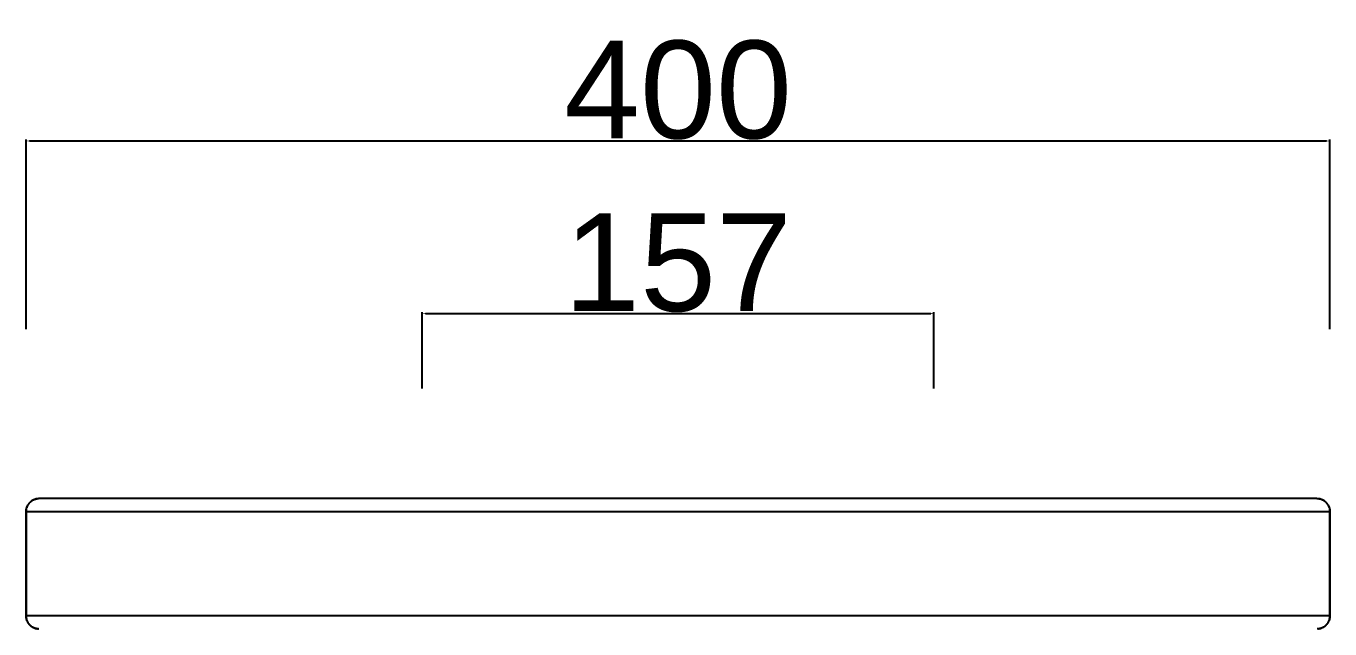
# Model space of a CAD drawing. Header units: millimetres. Extents: x 0 to 4030, y -54 to 2762.
# Drawn here: x 1583.2 to 1983.2, y 654.7 to 839.7 of the extents above; entities that cross this region are included whole.
import ezdxf

# ---------------------------------------------------------------- set-up
doc = ezdxf.new("R2010")
doc.units = ezdxf.units.MM
doc.header["$MEASUREMENT"] = 0
doc.layers.add('Domyślny', color=7, linetype='Continuous', true_color=0x000000)
doc.layers.add('Utwórz2D linie widoczne', color=7, linetype='Continuous', true_color=0x000000)
doc.styles.add('Arial', font='arial.ttf')
doc.dimstyles.new('Domyślny', dxfattribs={"dimtxt": 30, "dimasz": 1, "dimexe": 0.5, "dimexo": 0.5, "dimgap": 0.25, "dimtad": 1, "dimtoh": 1, "dimdec": 0, "dimzin": 1, "dimdsep": 46, "dimtxsty": 'Arial', "dimcen": 0.5, "dimazin": 0, "dimtfac": 1, "dimtdec": 4, "dimtix": 1, "dimtmove": 1, "dimatfit": 3, "dimfxl": 0, "dimtolj": 1, "dimtzin": 1, "dimarcsym": 0})

# ---------------------------------------------------------------- blocks, each defined once
blk = doc.blocks.new('*D2')
at = {"layer": 'Defpoints', "color": 0}
for p in [(1861.73, 751.45), (1704.71, 728), (1861.73, 728)]:
    blk.add_point(p, dxfattribs=at)
at = {"layer": 'Domyślny', "color": 0, "lineweight": -2}
for p, q in [((1704.71, 728.5), (1704.71, 751.95)), ((1705.71, 751.45), (1860.73, 751.45)), ((1861.73, 728.5), (1861.73, 751.95))]:
    blk.add_line(p, q, dxfattribs=at)
at = {"layer": 'Domyślny', "color": 0}
for points in [[(1705.71, 751.62), (1705.71, 751.28), (1704.71, 751.45)], [(1860.73, 751.28), (1860.73, 751.62), (1861.73, 751.45)]]:
    blk.add_solid(points, dxfattribs=at)
at = {"layer": 'Domyślny', "color": 0, "insert": (1783.22, 767.02), "char_height": 30, "attachment_point": 5, "style": 'Arial'}
blk.add_mtext('\\A1;157', dxfattribs=at)
blk = doc.blocks.new('*D3')
at = {"layer": 'Defpoints', "color": 0}
for p in [(1983.2, 804.42), (1583.21, 746.2), (1983.2, 746.2)]:
    blk.add_point(p, dxfattribs=at)
at = {"layer": 'Domyślny', "color": 0, "lineweight": -2}
for p, q in [((1583.21, 746.7), (1583.21, 804.92)), ((1584.21, 804.42), (1982.2, 804.42)), ((1983.2, 746.7), (1983.2, 804.92))]:
    blk.add_line(p, q, dxfattribs=at)
at = {"layer": 'Domyślny', "color": 0}
for points in [[(1584.21, 804.59), (1584.21, 804.26), (1583.21, 804.42)], [(1982.2, 804.26), (1982.2, 804.59), (1983.2, 804.42)]]:
    blk.add_solid(points, dxfattribs=at)
at = {"layer": 'Domyślny', "color": 0, "insert": (1783.21, 819.99), "char_height": 30, "attachment_point": 5, "style": 'Arial'}
blk.add_mtext('\\A1;400', dxfattribs=at)

msp = doc.modelspace()

# ---------------------------------------------------------------- linework, layer by layer
at = {"layer": 'Utwórz2D linie widoczne'}
for p, q in [((1583.4, 691.95), (1583.44, 692.07)), ((1583.42, 691.98), (1583.43, 692.01)), ((1583.46, 692.1), (1583.43, 692.01)), ((1583.44, 692.07), (1583.49, 692.19)), ((1583.5, 692.19), (1583.46, 692.1)), ((1583.51, 692.25), (1583.49, 692.19)), ((1583.5, 692.19), (1583.51, 692.22)), ((1583.51, 692.25), (1583.53, 692.28)), ((1583.53, 692.27), (1583.51, 692.22)), ((1583.53, 692.27), (1583.55, 692.32)), ((1583.54, 692.32), (1583.53, 692.28)), ((1583.54, 692.32), (1583.57, 692.39)), ((1583.58, 692.39), (1583.55, 692.32)), ((1583.57, 692.39), (1583.61, 692.47)), ((1583.61, 692.46), (1583.58, 692.39)), ((1583.63, 692.51), (1583.61, 692.47)), ((1583.61, 692.46), (1583.62, 692.48)), ((1583.66, 692.56), (1583.62, 692.48)), ((1583.63, 692.51), (1583.67, 692.58)), ((1583.71, 692.64), (1583.66, 692.56)), ((1583.67, 692.58), (1583.7, 692.65)), ((1583.72, 692.68), (1583.7, 692.65)), ((1583.71, 692.64), (1583.72, 692.66)), ((1583.76, 692.73), (1583.72, 692.66)), ((1583.72, 692.68), (1583.75, 692.73)), ((1583.78, 692.79), (1583.75, 692.73)), ((1583.76, 692.73), (1583.77, 692.76)), ((1583.8, 692.81), (1583.77, 692.76)), ((1583.78, 692.79), (1583.8, 692.82)), ((1583.81, 692.84), (1583.8, 692.82)), ((1583.8, 692.81), (1583.81, 692.83)), ((1583.81, 692.84), (1583.86, 692.91)), ((1583.86, 692.9), (1583.81, 692.83)), ((1583.91, 692.98), (1583.86, 692.91)), ((1583.86, 692.9), (1583.89, 692.94)), ((1583.92, 692.99), (1583.89, 692.94)), ((1583.91, 692.98), (1583.92, 692.99)), ((1583.97, 693.07), (1583.92, 692.99)), ((1583.92, 692.99), (1583.95, 693.03)), ((1583.98, 693.07), (1583.95, 693.03)), ((1583.97, 693.07), (1583.98, 693.08)), ((1584.03, 693.16), (1583.98, 693.08)), ((1583.98, 693.07), (1584.01, 693.12)), ((1584.04, 693.16), (1584.01, 693.12)), ((1584.03, 693.16), (1584.04, 693.16)), ((1584.1, 693.24), (1584.04, 693.16)), ((1584.04, 693.16), (1584.07, 693.2)), ((1584.11, 693.24), (1584.07, 693.2)), ((1584.16, 693.31), (1584.1, 693.24)), ((1584.1, 693.24), (1584.1, 693.24)), ((1584.11, 693.24), (1584.14, 693.28)), ((1584.18, 693.32), (1584.14, 693.28)), ((1584.16, 693.31), (1584.17, 693.32)), ((1584.23, 693.39), (1584.17, 693.32)), ((1584.18, 693.32), (1584.2, 693.35)), ((1584.24, 693.39), (1584.2, 693.35)), ((1584.23, 693.39), (1584.24, 693.4)), ((1584.29, 693.46), (1584.24, 693.4)), ((1584.24, 693.39), (1584.27, 693.42)), ((1584.31, 693.47), (1584.27, 693.42)), ((1584.29, 693.46), (1584.31, 693.47)), ((1584.36, 693.52), (1584.31, 693.47)), ((1584.31, 693.47), (1584.33, 693.5)), ((1584.38, 693.54), (1584.33, 693.5)), ((1584.36, 693.52), (1584.38, 693.55)), ((1584.38, 693.54), (1584.43, 693.59)), ((1584.42, 693.59), (1584.38, 693.55)), ((1584.42, 693.59), (1584.45, 693.62)), ((1584.45, 693.61), (1584.43, 693.59)), ((1584.45, 693.61), (1584.49, 693.65)), ((1584.49, 693.65), (1584.45, 693.62)), ((1584.54, 693.69), (1584.49, 693.65)), ((1584.49, 693.65), (1584.53, 693.69)), ((1584.55, 693.71), (1584.53, 693.69)), ((1584.54, 693.69), (1584.56, 693.71)), ((1584.55, 693.71), (1584.61, 693.76)), ((1584.61, 693.76), (1584.56, 693.71)), ((1584.62, 693.77), (1584.61, 693.76)), ((1584.61, 693.76), (1584.62, 693.76)), ((1584.69, 693.83), (1584.62, 693.76)), ((1584.62, 693.77), (1584.69, 693.83)), ((1584.75, 693.87), (1584.69, 693.83)), ((1584.69, 693.83), (1584.72, 693.85)), ((1584.77, 693.88), (1584.72, 693.85)), ((1584.75, 693.87), (1584.77, 693.89)), ((1584.81, 693.92), (1584.77, 693.89)), ((1584.77, 693.88), (1584.79, 693.9)), ((1584.84, 693.94), (1584.79, 693.9)), ((1584.81, 693.92), (1584.85, 693.95)), ((1584.84, 693.94), (1584.89, 693.97)), ((1584.88, 693.97), (1584.85, 693.95)), ((1584.88, 693.97), (1584.93, 694.01)), ((1584.94, 694.01), (1584.89, 693.97)), ((1584.95, 694.02), (1584.93, 694.01)), ((1585.03, 694.07), (1584.94, 694.01)), ((1584.94, 694.01), (1584.94, 694.01)), ((1584.95, 694.02), (1585.02, 694.07)), ((1585.08, 694.11), (1585.02, 694.07)), ((1585.03, 694.07), (1585.05, 694.08)), ((1585.1, 694.12), (1585.05, 694.08)), ((1585.08, 694.11), (1585.11, 694.12)), ((1585.1, 694.12), (1585.15, 694.15)), ((1585.14, 694.15), (1585.11, 694.12)), ((1585.14, 694.15), (1585.19, 694.18)), ((1585.2, 694.18), (1585.15, 694.15)), ((1585.21, 694.18), (1585.19, 694.18)), ((1585.2, 694.18), (1585.22, 694.18)), ((1585.21, 694.18), (1585.28, 694.23)), ((1585.29, 694.23), (1585.22, 694.18)), ((1585.34, 694.26), (1585.28, 694.23)), ((1585.29, 694.23), (1585.31, 694.24)), ((1585.37, 694.27), (1585.31, 694.24)), ((1585.34, 694.26), (1585.37, 694.27)), ((1585.37, 694.27), (1585.42, 694.29)), ((1585.41, 694.29), (1585.37, 694.27)), ((1585.41, 694.29), (1585.46, 694.32)), ((1585.47, 694.32), (1585.42, 694.29)), ((1585.47, 694.32), (1585.46, 694.32)), ((1585.47, 694.32), (1585.55, 694.36)), ((1585.47, 694.32), (1585.48, 694.32)), ((1585.56, 694.36), (1585.48, 694.32)), ((1585.61, 694.39), (1585.55, 694.36)), ((1585.56, 694.36), (1585.58, 694.37)), ((1585.64, 694.4), (1585.58, 694.37)), ((1585.61, 694.39), (1585.64, 694.4)), ((1585.64, 694.4), (1585.68, 694.41)), ((1585.67, 694.41), (1585.64, 694.4)), ((1585.67, 694.41), (1585.75, 694.44)), ((1585.75, 694.44), (1585.68, 694.41)), ((1585.83, 694.47), (1585.75, 694.44)), ((1585.75, 694.44), (1585.83, 694.47)), ((1585.87, 694.49), (1585.83, 694.47)), ((1585.83, 694.47), (1585.85, 694.48)), ((1585.93, 694.51), (1585.85, 694.48)), ((1585.87, 694.49), (1585.92, 694.51)), ((1585.94, 694.51), (1585.92, 694.51)), ((1585.93, 694.51), (1585.95, 694.51)), ((1585.94, 694.51), (1586.01, 694.54)), ((1586.02, 694.54), (1585.95, 694.51)), ((1586.07, 694.56), (1586.01, 694.54)), ((1586.02, 694.54), (1586.05, 694.55)), ((1586.1, 694.56), (1586.05, 694.55)), ((1586.07, 694.56), (1586.11, 694.57)), ((1586.1, 694.56), (1586.15, 694.57)), ((1586.14, 694.57), (1586.11, 694.57)), ((1586.14, 694.57), (1586.22, 694.6)), ((1586.22, 694.59), (1586.15, 694.57)), ((1586.29, 694.61), (1586.22, 694.59)), ((1586.22, 694.6), (1586.29, 694.61)), ((1586.29, 694.61), (1586.32, 694.62)), ((1586.34, 694.62), (1586.29, 694.61)), ((1586.39, 694.63), (1586.32, 694.62)), ((1586.34, 694.62), (1586.39, 694.63)), ((1586.39, 694.63), (1586.41, 694.64)), ((1586.41, 694.64), (1586.39, 694.63)), ((1586.49, 694.65), (1586.41, 694.64)), ((1586.41, 694.64), (1586.48, 694.65)), ((1586.61, 694.67), (1586.48, 694.65)), ((1586.49, 694.65), (1586.51, 694.66)), ((1586.57, 694.67), (1586.51, 694.66)), ((1586.54, 694.66), (1586.61, 694.68)), ((1586.57, 694.67), (1586.61, 694.67)), ((1586.67, 694.68), (1586.61, 694.67)), ((1586.67, 694.68), (1586.65, 694.68)), ((1586.67, 694.68), (1586.68, 694.68)), ((1586.71, 694.69), (1586.68, 694.68)), ((1586.71, 694.69), (1586.74, 694.69)), ((1586.76, 694.69), (1586.74, 694.69)), ((1586.76, 694.69), (1586.77, 694.7)), ((1586.77, 694.7), (1586.78, 694.7)), ((1586.78, 694.7), (1586.8, 694.7)), ((1586.82, 694.7), (1586.8, 694.7)), ((1586.82, 694.7), (1586.84, 694.7)), ((1586.84, 694.7), (1586.87, 694.71)), ((1586.9, 694.71), (1586.87, 694.71)), ((1586.9, 694.71), (1586.92, 694.71)), ((1586.93, 694.71), (1586.92, 694.71)), ((1586.93, 694.71), (1586.94, 694.71)), ((1586.94, 694.71), (1586.98, 694.71)), ((1587.03, 694.72), (1586.98, 694.71)), ((1587.03, 694.72), (1587.07, 694.72)), ((1587.11, 694.72), (1587.07, 694.72)), ((1587.11, 694.72), (1587.15, 694.72)), ((1587.18, 694.72), (1587.15, 694.72)), ((1587.18, 694.72), (1587.21, 694.72)), ((1587.21, 694.72), (1587.21, 694.72)), ((1979.2, 694.72), (1587.21, 694.72)), ((1979.23, 694.72), (1979.2, 694.72)), ((1979.23, 694.72), (1979.25, 694.72)), ((1979.27, 694.72), (1979.25, 694.72)), ((1979.27, 694.72), (1979.31, 694.72)), ((1979.34, 694.72), (1979.31, 694.72)), ((1979.34, 694.72), (1979.39, 694.72)), ((1979.44, 694.71), (1979.39, 694.72)), ((1979.44, 694.71), (1979.48, 694.71)), ((1979.48, 694.71), (1979.49, 694.71)), ((1979.5, 694.71), (1979.49, 694.71)), ((1979.5, 694.71), (1979.52, 694.71)), ((1979.54, 694.71), (1979.52, 694.71)), ((1979.54, 694.71), (1979.58, 694.7)), ((1979.58, 694.7), (1979.59, 694.7)), ((1979.61, 694.7), (1979.59, 694.7)), ((1979.61, 694.7), (1979.62, 694.7)), ((1979.62, 694.7), (1979.63, 694.7)), ((1979.63, 694.7), (1979.64, 694.7)), ((1979.64, 694.7), (1979.66, 694.69)), ((1979.68, 694.69), (1979.66, 694.69)), ((1979.68, 694.69), (1979.71, 694.69)), ((1979.74, 694.68), (1979.71, 694.69)), ((1979.74, 694.68), (1979.74, 694.68)), ((1979.8, 694.67), (1979.74, 694.68)), ((1979.77, 694.68), (1979.74, 694.68)), ((1979.8, 694.68), (1979.88, 694.66)), ((1979.8, 694.67), (1979.85, 694.67)), ((1979.94, 694.65), (1979.81, 694.67)), ((1979.9, 694.66), (1979.85, 694.67)), ((1979.9, 694.66), (1979.93, 694.65)), ((1980, 694.64), (1979.93, 694.65)), ((1979.94, 694.65), (1980.01, 694.64)), ((1980, 694.64), (1980.02, 694.63)), ((1980.03, 694.63), (1980.01, 694.64)), ((1980.1, 694.62), (1980.02, 694.63)), ((1980.03, 694.63), (1980.08, 694.62)), ((1980.12, 694.61), (1980.08, 694.62)), ((1980.1, 694.62), (1980.12, 694.61)), ((1980.2, 694.59), (1980.12, 694.61)), ((1980.12, 694.61), (1980.2, 694.6)), ((1980.2, 694.6), (1980.28, 694.57)), ((1980.27, 694.57), (1980.2, 694.59)), ((1980.27, 694.57), (1980.31, 694.56)), ((1980.31, 694.57), (1980.28, 694.57)), ((1980.31, 694.57), (1980.34, 694.56)), ((1980.37, 694.55), (1980.31, 694.56)), ((1980.4, 694.54), (1980.34, 694.56)), ((1980.37, 694.55), (1980.39, 694.54)), ((1980.47, 694.51), (1980.39, 694.54)), ((1980.4, 694.54), (1980.48, 694.51)), ((1980.47, 694.51), (1980.49, 694.51)), ((1980.49, 694.51), (1980.48, 694.51)), ((1980.56, 694.48), (1980.49, 694.51)), ((1980.49, 694.51), (1980.54, 694.49)), ((1980.59, 694.47), (1980.54, 694.49)), ((1980.56, 694.48), (1980.59, 694.47)), ((1980.66, 694.44), (1980.59, 694.47)), ((1980.59, 694.47), (1980.67, 694.44)), ((1980.73, 694.41), (1980.66, 694.44)), ((1980.67, 694.44), (1980.74, 694.41)), ((1980.73, 694.41), (1980.78, 694.4)), ((1980.77, 694.4), (1980.74, 694.41)), ((1980.77, 694.4), (1980.81, 694.39)), ((1980.83, 694.37), (1980.78, 694.4)), ((1980.86, 694.36), (1980.81, 694.39)), ((1980.83, 694.37), (1980.86, 694.36)), ((1980.93, 694.32), (1980.86, 694.36)), ((1980.86, 694.36), (1980.94, 694.32)), ((1980.93, 694.32), (1980.95, 694.32)), ((1980.95, 694.32), (1980.94, 694.32)), ((1981.02, 694.28), (1980.95, 694.32)), ((1980.95, 694.32), (1981.01, 694.29)), ((1981.04, 694.27), (1981.01, 694.29)), ((1981.02, 694.28), (1981.05, 694.27)), ((1981.04, 694.27), (1981.07, 694.26)), ((1981.1, 694.24), (1981.05, 694.27)), ((1981.13, 694.23), (1981.07, 694.26)), ((1981.1, 694.24), (1981.13, 694.23)), ((1981.2, 694.18), (1981.13, 694.23)), ((1981.13, 694.23), (1981.21, 694.18)), ((1981.2, 694.18), (1981.22, 694.18)), ((1981.22, 694.18), (1981.21, 694.18)), ((1981.27, 694.15), (1981.22, 694.18)), ((1981.22, 694.18), (1981.27, 694.15)), ((1981.27, 694.15), (1981.31, 694.12)), ((1981.31, 694.12), (1981.27, 694.15)), ((1981.37, 694.08), (1981.31, 694.12)), ((1981.31, 694.12), (1981.34, 694.11)), ((1981.4, 694.07), (1981.34, 694.11)), ((1981.37, 694.08), (1981.39, 694.07)), ((1981.47, 694.01), (1981.39, 694.07)), ((1981.4, 694.07), (1981.47, 694.02)), ((1981.48, 694.01), (1981.47, 694.02)), ((1981.47, 694.01), (1981.47, 694.01)), ((1981.53, 693.97), (1981.47, 694.01)), ((1981.48, 694.01), (1981.54, 693.97)), ((1981.53, 693.97), (1981.57, 693.94)), ((1981.57, 693.95), (1981.54, 693.97)), ((1981.57, 693.95), (1981.6, 693.92)), ((1981.62, 693.9), (1981.57, 693.94)), ((1981.65, 693.89), (1981.6, 693.92)), ((1981.62, 693.9), (1981.65, 693.88)), ((1981.65, 693.89), (1981.67, 693.87)), ((1981.7, 693.85), (1981.65, 693.88)), ((1981.73, 693.83), (1981.67, 693.87)), ((1981.7, 693.85), (1981.72, 693.83)), ((1981.8, 693.76), (1981.72, 693.83)), ((1981.73, 693.83), (1981.8, 693.77)), ((1981.81, 693.76), (1981.8, 693.77)), ((1981.8, 693.76), (1981.8, 693.76)), ((1981.86, 693.71), (1981.8, 693.76)), ((1981.81, 693.76), (1981.86, 693.71)), ((1981.86, 693.71), (1981.88, 693.69)), ((1981.89, 693.69), (1981.86, 693.71)), ((1981.92, 693.65), (1981.88, 693.69)), ((1981.89, 693.69), (1981.93, 693.65)), ((1981.92, 693.65), (1981.97, 693.61)), ((1981.96, 693.62), (1981.93, 693.65)), ((1981.96, 693.62), (1981.99, 693.59)), ((1981.99, 693.59), (1981.97, 693.61)), ((1981.99, 693.59), (1982.04, 693.54)), ((1982.04, 693.55), (1981.99, 693.59)), ((1982.04, 693.55), (1982.06, 693.52)), ((1982.08, 693.5), (1982.04, 693.54)), ((1982.11, 693.47), (1982.06, 693.52)), ((1982.08, 693.5), (1982.11, 693.47)), ((1982.15, 693.42), (1982.11, 693.47)), ((1982.11, 693.47), (1982.12, 693.46)), ((1982.18, 693.4), (1982.12, 693.46)), ((1982.15, 693.42), (1982.17, 693.39)), ((1982.21, 693.35), (1982.17, 693.39)), ((1982.18, 693.4), (1982.19, 693.39)), ((1982.25, 693.32), (1982.19, 693.39)), ((1982.21, 693.35), (1982.24, 693.32)), ((1982.28, 693.28), (1982.24, 693.32)), ((1982.25, 693.32), (1982.25, 693.31)), ((1982.31, 693.24), (1982.25, 693.31)), ((1982.28, 693.28), (1982.31, 693.24)), ((1982.34, 693.2), (1982.31, 693.24)), ((1982.31, 693.24), (1982.32, 693.24)), ((1982.38, 693.16), (1982.32, 693.24)), ((1982.34, 693.2), (1982.37, 693.16)), ((1982.4, 693.12), (1982.37, 693.16)), ((1982.44, 693.08), (1982.38, 693.16)), ((1982.38, 693.16), (1982.38, 693.16)), ((1982.4, 693.12), (1982.43, 693.08)), ((1982.47, 693.03), (1982.43, 693.08)), ((1982.44, 693.08), (1982.44, 693.07)), ((1982.5, 692.99), (1982.44, 693.07)), ((1982.47, 693.03), (1982.49, 692.99)), ((1982.53, 692.94), (1982.49, 692.99)), ((1982.5, 692.99), (1982.51, 692.98)), ((1982.56, 692.91), (1982.51, 692.98)), ((1982.53, 692.94), (1982.55, 692.9)), ((1982.6, 692.83), (1982.55, 692.9)), ((1982.56, 692.91), (1982.6, 692.84)), ((1982.61, 692.82), (1982.6, 692.84)), ((1982.6, 692.83), (1982.61, 692.81)), ((1982.61, 692.82), (1982.63, 692.79)), ((1982.64, 692.76), (1982.61, 692.81)), ((1982.66, 692.73), (1982.63, 692.79)), ((1982.64, 692.76), (1982.66, 692.73)), ((1982.7, 692.66), (1982.66, 692.73)), ((1982.66, 692.73), (1982.69, 692.68)), ((1982.71, 692.65), (1982.69, 692.68)), ((1982.7, 692.66), (1982.71, 692.64)), ((1982.71, 692.65), (1982.75, 692.58)), ((1982.75, 692.56), (1982.71, 692.64)), ((1982.75, 692.58), (1982.79, 692.51)), ((1982.79, 692.48), (1982.75, 692.56)), ((1982.81, 692.47), (1982.79, 692.51)), ((1982.79, 692.48), (1982.8, 692.46)), ((1982.84, 692.39), (1982.8, 692.46)), ((1982.81, 692.47), (1982.84, 692.39)), ((1982.87, 692.32), (1982.84, 692.39)), ((1982.84, 692.39), (1982.87, 692.32)), ((1982.87, 692.32), (1982.89, 692.27)), ((1982.89, 692.28), (1982.87, 692.32)), ((1982.89, 692.28), (1982.9, 692.25)), ((1982.91, 692.22), (1982.89, 692.27)), ((1982.93, 692.19), (1982.9, 692.25)), ((1982.91, 692.22), (1982.92, 692.19)), ((1982.96, 692.1), (1982.92, 692.19)), ((1982.93, 692.19), (1982.97, 692.07)), ((1982.99, 692.01), (1982.96, 692.1)), ((1982.97, 692.07), (1983.01, 691.95)), ((1982.99, 692.01), (1983, 691.98)), ((1583.21, 690.86), (1583.22, 691)), ((1583.21, 690.72), (1583.21, 690.86)), ((1583.22, 690.85), (1583.21, 690.72)), ((1583.21, 658.72), (1583.21, 690.72)), ((1583.21, 690.72), (1983.2, 690.72)), ((1583.21, 690.72), (1583.21, 658.72)), ((1583.22, 691), (1583.23, 691.13)), ((1583.23, 691.12), (1583.22, 690.99)), ((1583.22, 690.99), (1583.22, 690.85)), ((1583.23, 691.13), (1583.25, 691.27)), ((1583.25, 691.25), (1583.23, 691.12)), ((1583.25, 691.27), (1583.27, 691.41)), ((1583.27, 691.38), (1583.25, 691.25)), ((1583.27, 691.41), (1583.29, 691.54)), ((1583.29, 691.51), (1583.27, 691.38)), ((1583.29, 691.51), (1583.31, 691.58)), ((1583.3, 691.58), (1583.29, 691.54)), ((1583.3, 691.58), (1583.31, 691.63)), ((1583.32, 691.68), (1583.31, 691.63)), ((1583.32, 691.61), (1583.31, 691.58)), ((1583.32, 691.68), (1583.34, 691.73)), ((1583.34, 691.71), (1583.32, 691.65)), ((1583.32, 691.61), (1583.32, 691.65)), ((1583.35, 691.77), (1583.34, 691.73)), ((1583.34, 691.71), (1583.35, 691.74)), ((1583.35, 691.77), (1583.36, 691.82)), ((1583.36, 691.8), (1583.35, 691.74)), ((1583.37, 691.86), (1583.36, 691.82)), ((1583.36, 691.8), (1583.37, 691.84)), ((1583.37, 691.86), (1583.39, 691.91)), ((1583.39, 691.89), (1583.37, 691.84)), ((1583.4, 691.95), (1583.39, 691.91)), ((1583.39, 691.89), (1583.4, 691.93)), ((1583.42, 691.98), (1583.4, 691.93)), ((1983.01, 691.93), (1983, 691.98)), ((1983.03, 691.91), (1983.01, 691.95)), ((1983.01, 691.93), (1983.02, 691.89)), ((1983.04, 691.84), (1983.02, 691.89)), ((1983.03, 691.91), (1983.04, 691.86)), ((1983.05, 691.82), (1983.04, 691.86)), ((1983.04, 691.84), (1983.05, 691.8)), ((1983.05, 691.82), (1983.07, 691.77)), ((1983.07, 691.74), (1983.05, 691.8)), ((1983.08, 691.73), (1983.07, 691.77)), ((1983.07, 691.74), (1983.08, 691.71)), ((1983.08, 691.73), (1983.09, 691.68)), ((1983.09, 691.65), (1983.08, 691.71)), ((1983.1, 691.63), (1983.09, 691.68)), ((1983.09, 691.65), (1983.1, 691.61)), ((1983.1, 691.63), (1983.11, 691.58)), ((1983.11, 691.58), (1983.1, 691.61)), ((1983.11, 691.58), (1983.12, 691.51)), ((1983.12, 691.54), (1983.11, 691.58)), ((1983.12, 691.54), (1983.15, 691.41)), ((1983.15, 691.38), (1983.12, 691.51)), ((1983.15, 691.41), (1983.17, 691.27)), ((1983.17, 691.25), (1983.15, 691.38)), ((1983.17, 691.27), (1983.19, 691.13)), ((1983.18, 691.12), (1983.17, 691.25)), ((1983.19, 690.99), (1983.18, 691.12)), ((1983.19, 691.13), (1983.2, 691)), ((1983.2, 690.85), (1983.19, 690.99)), ((1983.2, 691), (1983.21, 690.86)), ((1983.2, 690.72), (1983.2, 690.85)), ((1983.2, 690.72), (1983.2, 658.72)), ((1983.21, 690.86), (1983.21, 690.72)), ((1983.21, 658.72), (1983.21, 690.72)), ((1983.2, 658.72), (1583.21, 658.72)), ((1583.21, 658.72), (1583.22, 658.59)), ((1583.21, 658.58), (1583.21, 658.72)), ((1583.22, 658.44), (1583.21, 658.58)), ((1583.22, 658.59), (1583.22, 658.45)), ((1583.22, 658.45), (1583.23, 658.32)), ((1583.23, 658.31), (1583.22, 658.44)), ((1583.23, 658.32), (1583.25, 658.19)), ((1583.25, 658.17), (1583.23, 658.31)), ((1583.25, 658.19), (1583.27, 658.06)), ((1583.27, 658.03), (1583.25, 658.17)), ((1583.27, 658.06), (1583.29, 657.93)), ((1583.29, 657.9), (1583.27, 658.03)), ((1583.31, 657.86), (1583.29, 657.93)), ((1583.29, 657.9), (1583.3, 657.86)), ((1583.31, 657.81), (1583.3, 657.86)), ((1583.31, 657.86), (1583.32, 657.83)), ((1583.31, 657.81), (1583.32, 657.76)), ((1583.32, 657.79), (1583.32, 657.83)), ((1583.32, 657.79), (1583.34, 657.73)), ((1583.34, 657.71), (1583.32, 657.76)), ((1583.35, 657.7), (1583.34, 657.73)), ((1583.34, 657.71), (1583.35, 657.67)), ((1583.35, 657.7), (1583.36, 657.64)), ((1583.36, 657.62), (1583.35, 657.67)), ((1583.37, 657.6), (1583.36, 657.64)), ((1583.36, 657.62), (1583.37, 657.58)), ((1583.37, 657.6), (1583.39, 657.55)), ((1583.39, 657.53), (1583.37, 657.58)), ((1583.4, 657.51), (1583.39, 657.55)), ((1583.39, 657.53), (1583.4, 657.49)), ((1583.4, 657.51), (1583.42, 657.46)), ((1583.44, 657.37), (1583.4, 657.49)), ((1583.43, 657.43), (1583.42, 657.46)), ((1583.43, 657.43), (1583.46, 657.34)), ((1583.49, 657.25), (1583.44, 657.37)), ((1583.46, 657.34), (1583.5, 657.25)), ((1583.49, 657.25), (1583.51, 657.19)), ((1583.51, 657.22), (1583.5, 657.25)), ((1583.51, 657.22), (1583.53, 657.17)), ((1583.53, 657.16), (1583.51, 657.19)), ((1583.55, 657.12), (1583.53, 657.17)), ((1583.53, 657.16), (1583.54, 657.12)), ((1583.57, 657.05), (1583.54, 657.12)), ((1583.55, 657.12), (1583.58, 657.05)), ((1583.61, 656.97), (1583.57, 657.05)), ((1583.58, 657.05), (1583.61, 656.98)), ((1583.62, 656.96), (1583.61, 656.98)), ((1583.61, 656.97), (1583.63, 656.93)), ((1583.62, 656.96), (1583.66, 656.88)), ((1583.67, 656.86), (1583.63, 656.93)), ((1583.66, 656.88), (1583.71, 656.8)), ((1583.7, 656.79), (1583.67, 656.86)), ((1583.7, 656.79), (1583.72, 656.76)), ((1583.72, 656.78), (1583.71, 656.8)), ((1583.72, 656.78), (1583.76, 656.7)), ((1583.75, 656.7), (1583.72, 656.76)), ((1583.75, 656.7), (1583.78, 656.65)), ((1583.77, 656.68), (1583.76, 656.7)), ((1583.77, 656.68), (1583.8, 656.63)), ((1583.8, 656.62), (1583.78, 656.65)), ((1583.81, 656.61), (1583.8, 656.63)), ((1583.8, 656.62), (1583.81, 656.6)), ((1583.81, 656.61), (1583.86, 656.54)), ((1583.86, 656.53), (1583.81, 656.6)), ((1583.89, 656.5), (1583.86, 656.54)), ((1583.86, 656.53), (1583.91, 656.46)), ((1583.89, 656.5), (1583.92, 656.45)), ((1583.92, 656.45), (1583.91, 656.46)), ((1583.95, 656.41), (1583.92, 656.45)), ((1583.92, 656.45), (1583.97, 656.37)), ((1583.95, 656.41), (1583.98, 656.36)), ((1583.98, 656.36), (1583.97, 656.37)), ((1584.01, 656.32), (1583.98, 656.36)), ((1583.98, 656.36), (1584.03, 656.28)), ((1584.01, 656.32), (1584.05, 656.28)), ((1584.04, 656.28), (1584.03, 656.28)), ((1584.04, 656.28), (1584.1, 656.2)), ((1584.07, 656.24), (1584.05, 656.28)), ((1584.07, 656.24), (1584.11, 656.2)), ((1584.1, 656.2), (1584.16, 656.13)), ((1584.1, 656.2), (1584.1, 656.2)), ((1584.14, 656.16), (1584.11, 656.2)), ((1584.14, 656.16), (1584.18, 656.12)), ((1584.17, 656.12), (1584.16, 656.13)), ((1584.17, 656.12), (1584.23, 656.05)), ((1584.2, 656.09), (1584.18, 656.12)), ((1584.2, 656.09), (1584.24, 656.04)), ((1584.24, 656.04), (1584.23, 656.05)), ((1584.27, 656.02), (1584.24, 656.04)), ((1584.24, 656.04), (1584.29, 655.98)), ((1584.27, 656.02), (1584.31, 655.97)), ((1982.11, 655.97), (1982.15, 656.02)), ((1982.12, 655.98), (1982.18, 656.04)), ((1982.17, 656.04), (1982.15, 656.02)), ((1982.17, 656.04), (1982.21, 656.09)), ((1982.19, 656.05), (1982.18, 656.04)), ((1982.19, 656.05), (1982.25, 656.12)), ((1982.24, 656.12), (1982.21, 656.09)), ((1982.24, 656.12), (1982.28, 656.16)), ((1982.25, 656.13), (1982.31, 656.2)), ((1982.25, 656.13), (1982.25, 656.12)), ((1982.31, 656.2), (1982.28, 656.16)), ((1982.31, 656.2), (1982.34, 656.24)), ((1982.32, 656.2), (1982.31, 656.2)), ((1982.32, 656.2), (1982.38, 656.28)), ((1982.37, 656.28), (1982.34, 656.24)), ((1982.37, 656.28), (1982.4, 656.32)), ((1982.38, 656.28), (1982.44, 656.36)), ((1982.38, 656.28), (1982.38, 656.28)), ((1982.44, 656.37), (1982.4, 656.32)), ((1982.44, 656.37), (1982.5, 656.45)), ((1982.44, 656.37), (1982.47, 656.41)), ((1982.44, 656.37), (1982.44, 656.36)), ((1982.49, 656.45), (1982.47, 656.41)), ((1982.49, 656.45), (1982.53, 656.5)), ((1982.51, 656.46), (1982.5, 656.45)), ((1982.51, 656.46), (1982.56, 656.53)), ((1982.55, 656.54), (1982.53, 656.5)), ((1982.55, 656.54), (1982.6, 656.61)), ((1982.6, 656.6), (1982.56, 656.53)), ((1982.61, 656.63), (1982.6, 656.61)), ((1982.6, 656.6), (1982.61, 656.62)), ((1982.61, 656.63), (1982.64, 656.68)), ((1982.63, 656.65), (1982.61, 656.62)), ((1982.63, 656.65), (1982.66, 656.7)), ((1982.66, 656.7), (1982.64, 656.68)), ((1982.66, 656.7), (1982.7, 656.78)), ((1982.69, 656.76), (1982.66, 656.7)), ((1982.69, 656.76), (1982.71, 656.79)), ((1982.71, 656.8), (1982.7, 656.78)), ((1982.71, 656.8), (1982.75, 656.88)), ((1982.75, 656.86), (1982.71, 656.79)), ((1982.75, 656.88), (1982.79, 656.96)), ((1982.79, 656.93), (1982.75, 656.86)), ((1982.8, 656.98), (1982.79, 656.96)), ((1982.79, 656.93), (1982.81, 656.97)), ((1982.8, 656.98), (1982.84, 657.05)), ((1982.84, 657.05), (1982.81, 656.97)), ((1982.84, 657.05), (1982.87, 657.12)), ((1982.87, 657.12), (1982.84, 657.05)), ((1982.89, 657.17), (1982.87, 657.12)), ((1982.87, 657.12), (1982.89, 657.16)), ((1982.89, 657.17), (1982.91, 657.22)), ((1982.9, 657.19), (1982.89, 657.16)), ((1982.9, 657.19), (1982.93, 657.25)), ((1982.92, 657.25), (1982.91, 657.22)), ((1982.92, 657.25), (1982.96, 657.34)), ((1982.97, 657.37), (1982.93, 657.25)), ((1982.96, 657.34), (1982.99, 657.43)), ((1983.01, 657.49), (1982.97, 657.37)), ((1983, 657.46), (1982.99, 657.43)), ((1983, 657.46), (1983.01, 657.51)), ((1983.02, 657.55), (1983.01, 657.51)), ((1983.01, 657.49), (1983.03, 657.53)), ((1983.02, 657.55), (1983.04, 657.6)), ((1983.04, 657.58), (1983.03, 657.53)), ((1983.05, 657.64), (1983.04, 657.6)), ((1983.04, 657.58), (1983.05, 657.62)), ((1983.05, 657.64), (1983.07, 657.7)), ((1983.07, 657.67), (1983.05, 657.62)), ((1983.08, 657.73), (1983.07, 657.7)), ((1983.07, 657.67), (1983.08, 657.71)), ((1983.08, 657.73), (1983.09, 657.79)), ((1983.09, 657.76), (1983.08, 657.71)), ((1983.1, 657.83), (1983.09, 657.79)), ((1983.09, 657.76), (1983.1, 657.81)), ((1983.1, 657.83), (1983.11, 657.86)), ((1983.11, 657.86), (1983.1, 657.81)), ((1983.12, 657.93), (1983.11, 657.86)), ((1983.11, 657.86), (1983.12, 657.9)), ((1983.12, 657.93), (1983.15, 658.06)), ((1983.15, 658.03), (1983.12, 657.9)), ((1983.15, 658.06), (1983.17, 658.19)), ((1983.17, 658.17), (1983.15, 658.03)), ((1983.17, 658.19), (1983.18, 658.32)), ((1983.19, 658.31), (1983.17, 658.17)), ((1983.18, 658.32), (1983.19, 658.45)), ((1983.19, 658.45), (1983.2, 658.59)), ((1983.2, 658.44), (1983.19, 658.31)), ((1983.2, 658.59), (1983.2, 658.72)), ((1983.21, 658.58), (1983.2, 658.44)), ((1983.21, 658.72), (1983.21, 658.58)), ((1584.31, 655.97), (1584.29, 655.98)), ((1584.33, 655.94), (1584.31, 655.97)), ((1584.31, 655.97), (1584.36, 655.91)), ((1584.33, 655.94), (1584.38, 655.9)), ((1584.38, 655.89), (1584.36, 655.91)), ((1584.43, 655.85), (1584.38, 655.9)), ((1584.38, 655.89), (1584.42, 655.85)), ((1584.45, 655.82), (1584.42, 655.85)), ((1584.43, 655.85), (1584.45, 655.83)), ((1584.49, 655.79), (1584.45, 655.83)), ((1584.45, 655.82), (1584.49, 655.79)), ((1584.49, 655.79), (1584.54, 655.75)), ((1584.53, 655.75), (1584.49, 655.79)), ((1584.53, 655.75), (1584.55, 655.73)), ((1584.56, 655.73), (1584.54, 655.75)), ((1584.61, 655.68), (1584.55, 655.73)), ((1584.56, 655.73), (1584.61, 655.68)), ((1584.62, 655.68), (1584.61, 655.68)), ((1584.61, 655.68), (1584.62, 655.67)), ((1584.62, 655.68), (1584.69, 655.61)), ((1584.69, 655.61), (1584.62, 655.67)), ((1584.72, 655.59), (1584.69, 655.61)), ((1584.69, 655.61), (1584.75, 655.57)), ((1584.72, 655.59), (1584.77, 655.56)), ((1584.77, 655.55), (1584.75, 655.57)), ((1584.79, 655.54), (1584.77, 655.56)), ((1584.77, 655.55), (1584.81, 655.52)), ((1584.79, 655.54), (1584.84, 655.5)), ((1584.85, 655.49), (1584.81, 655.52)), ((1584.89, 655.47), (1584.84, 655.5)), ((1584.85, 655.49), (1584.88, 655.47)), ((1584.93, 655.43), (1584.88, 655.47)), ((1584.89, 655.47), (1584.94, 655.43)), ((1584.93, 655.43), (1584.95, 655.42)), ((1584.94, 655.43), (1584.94, 655.43)), ((1584.94, 655.43), (1585.03, 655.37)), ((1585.02, 655.37), (1584.95, 655.42)), ((1585.02, 655.37), (1585.08, 655.33)), ((1585.05, 655.36), (1585.03, 655.37)), ((1585.05, 655.36), (1585.1, 655.32)), ((1585.11, 655.32), (1585.08, 655.33)), ((1585.15, 655.29), (1585.1, 655.32)), ((1585.11, 655.32), (1585.14, 655.29)), ((1585.19, 655.26), (1585.14, 655.29)), ((1585.15, 655.29), (1585.2, 655.26)), ((1585.19, 655.26), (1585.21, 655.25)), ((1585.22, 655.25), (1585.2, 655.26)), ((1585.28, 655.21), (1585.21, 655.25)), ((1585.22, 655.25), (1585.29, 655.21)), ((1585.28, 655.21), (1585.34, 655.18)), ((1585.31, 655.2), (1585.29, 655.21)), ((1585.31, 655.2), (1585.37, 655.17)), ((1585.37, 655.17), (1585.34, 655.18)), ((1585.39, 655.16), (1585.37, 655.17)), ((1585.37, 655.17), (1585.41, 655.15)), ((1585.39, 655.16), (1585.47, 655.12)), ((1585.46, 655.12), (1585.41, 655.15)), ((1585.46, 655.12), (1585.47, 655.11)), ((1585.48, 655.11), (1585.47, 655.12)), ((1585.55, 655.08), (1585.47, 655.11)), ((1585.48, 655.11), (1585.56, 655.08)), ((1585.55, 655.08), (1585.61, 655.05)), ((1585.58, 655.07), (1585.56, 655.08)), ((1585.58, 655.07), (1585.64, 655.04)), ((1585.64, 655.04), (1585.61, 655.05)), ((1585.68, 655.03), (1585.64, 655.04)), ((1585.64, 655.04), (1585.67, 655.03)), ((1585.75, 654.99), (1585.67, 655.03)), ((1585.68, 655.03), (1585.75, 655)), ((1585.75, 655), (1585.83, 654.97)), ((1585.83, 654.97), (1585.75, 654.99)), ((1585.85, 654.96), (1585.83, 654.97)), ((1585.83, 654.97), (1585.87, 654.95)), ((1585.85, 654.96), (1585.93, 654.93)), ((1585.92, 654.93), (1585.87, 654.95)), ((1585.92, 654.93), (1585.94, 654.93)), ((1585.95, 654.93), (1585.93, 654.93)), ((1586.01, 654.9), (1585.94, 654.93)), ((1585.95, 654.93), (1586.02, 654.9)), ((1586.01, 654.9), (1586.07, 654.88)), ((1586.05, 654.89), (1586.02, 654.9)), ((1586.05, 654.89), (1586.1, 654.88)), ((1586.11, 654.87), (1586.07, 654.88)), ((1586.15, 654.87), (1586.1, 654.88)), ((1586.11, 654.87), (1586.14, 654.87)), ((1586.22, 654.84), (1586.14, 654.87)), ((1586.15, 654.87), (1586.22, 654.85)), ((1586.22, 654.85), (1586.29, 654.83)), ((1586.29, 654.83), (1586.22, 654.84)), ((1586.32, 654.82), (1586.29, 654.83)), ((1586.29, 654.83), (1586.34, 654.82)), ((1586.32, 654.82), (1586.39, 654.8)), ((1586.39, 654.8), (1586.34, 654.82)), ((1586.41, 654.8), (1586.39, 654.8)), ((1586.39, 654.8), (1586.41, 654.8)), ((1586.41, 654.8), (1586.49, 654.79)), ((1586.48, 654.79), (1586.41, 654.8)), ((1586.48, 654.79), (1586.61, 654.77)), ((1586.51, 654.78), (1586.49, 654.79)), ((1586.51, 654.78), (1586.57, 654.77)), ((1586.61, 654.76), (1586.54, 654.78)), ((1586.61, 654.77), (1586.57, 654.77)), ((1586.61, 654.77), (1586.67, 654.76)), ((1586.65, 654.76), (1586.67, 654.76)), ((1586.68, 654.76), (1586.67, 654.76)), ((1586.68, 654.76), (1586.71, 654.75)), ((1586.74, 654.75), (1586.71, 654.75)), ((1586.74, 654.75), (1586.76, 654.75)), ((1586.77, 654.74), (1586.76, 654.75)), ((1586.78, 654.74), (1586.77, 654.74)), ((1586.8, 654.74), (1586.78, 654.74)), ((1586.8, 654.74), (1586.82, 654.74)), ((1586.84, 654.74), (1586.82, 654.74)), ((1586.87, 654.73), (1586.84, 654.74)), ((1586.87, 654.73), (1586.9, 654.73)), ((1586.92, 654.73), (1586.9, 654.73)), ((1586.92, 654.73), (1586.93, 654.73)), ((1586.94, 654.73), (1586.93, 654.73)), ((1586.98, 654.73), (1586.94, 654.73)), ((1586.98, 654.73), (1587.03, 654.72)), ((1587.07, 654.72), (1587.03, 654.72)), ((1587.07, 654.72), (1587.11, 654.72)), ((1587.15, 654.72), (1587.11, 654.72)), ((1979.31, 654.72), (1979.27, 654.72)), ((1979.31, 654.72), (1979.34, 654.72)), ((1979.39, 654.72), (1979.34, 654.72)), ((1979.39, 654.72), (1979.44, 654.73)), ((1979.48, 654.73), (1979.44, 654.73)), ((1979.49, 654.73), (1979.48, 654.73)), ((1979.49, 654.73), (1979.5, 654.73)), ((1979.52, 654.73), (1979.5, 654.73)), ((1979.52, 654.73), (1979.54, 654.73)), ((1979.58, 654.74), (1979.54, 654.73)), ((1979.59, 654.74), (1979.58, 654.74)), ((1979.59, 654.74), (1979.61, 654.74)), ((1979.62, 654.74), (1979.61, 654.74)), ((1979.63, 654.74), (1979.62, 654.74)), ((1979.64, 654.74), (1979.63, 654.74)), ((1979.66, 654.75), (1979.64, 654.74)), ((1979.66, 654.75), (1979.68, 654.75)), ((1979.71, 654.75), (1979.68, 654.75)), ((1979.71, 654.75), (1979.74, 654.76)), ((1979.74, 654.76), (1979.8, 654.77)), ((1979.74, 654.76), (1979.74, 654.76)), ((1979.74, 654.76), (1979.77, 654.76)), ((1979.88, 654.78), (1979.8, 654.76)), ((1979.85, 654.77), (1979.8, 654.77)), ((1979.81, 654.77), (1979.94, 654.79)), ((1979.85, 654.77), (1979.9, 654.78)), ((1979.93, 654.79), (1979.9, 654.78)), ((1979.93, 654.79), (1980, 654.8)), ((1980.01, 654.8), (1979.94, 654.79)), ((1980.02, 654.8), (1980, 654.8)), ((1980.01, 654.8), (1980.03, 654.8)), ((1980.02, 654.8), (1980.1, 654.82)), ((1980.08, 654.82), (1980.03, 654.8)), ((1980.08, 654.82), (1980.12, 654.83)), ((1980.12, 654.83), (1980.1, 654.82)), ((1980.12, 654.83), (1980.2, 654.85)), ((1980.2, 654.84), (1980.12, 654.83)), ((1980.2, 654.85), (1980.27, 654.87)), ((1980.28, 654.87), (1980.2, 654.84)), ((1980.31, 654.88), (1980.27, 654.87)), ((1980.28, 654.87), (1980.31, 654.87)), ((1980.31, 654.88), (1980.37, 654.89)), ((1980.34, 654.88), (1980.31, 654.87)), ((1980.34, 654.88), (1980.4, 654.9)), ((1980.39, 654.9), (1980.37, 654.89)), ((1980.39, 654.9), (1980.47, 654.93)), ((1980.48, 654.93), (1980.4, 654.9)), ((1980.49, 654.93), (1980.47, 654.93)), ((1980.48, 654.93), (1980.49, 654.93)), ((1980.49, 654.93), (1980.56, 654.96)), ((1980.54, 654.95), (1980.49, 654.93)), ((1980.54, 654.95), (1980.59, 654.97)), ((1980.59, 654.97), (1980.56, 654.96)), ((1980.59, 654.97), (1980.66, 655)), ((1980.67, 654.99), (1980.59, 654.97)), ((1980.66, 655), (1980.73, 655.03)), ((1980.74, 655.03), (1980.67, 654.99)), ((1980.78, 655.04), (1980.73, 655.03)), ((1980.74, 655.03), (1980.77, 655.04)), ((1980.81, 655.05), (1980.77, 655.04)), ((1980.78, 655.04), (1980.83, 655.07)), ((1980.81, 655.05), (1980.86, 655.08)), ((1980.86, 655.08), (1980.83, 655.07)), ((1980.86, 655.08), (1980.93, 655.11)), ((1980.94, 655.11), (1980.86, 655.08)), ((1980.95, 655.12), (1980.93, 655.11)), ((1980.94, 655.11), (1980.95, 655.12)), ((1980.95, 655.12), (1981, 655.15)), ((1981.01, 655.15), (1980.95, 655.12)), ((1981.05, 655.17), (1981, 655.15)), ((1981.01, 655.15), (1981.04, 655.17)), ((1981.07, 655.18), (1981.04, 655.17)), ((1981.05, 655.17), (1981.1, 655.2)), ((1981.07, 655.18), (1981.13, 655.21)), ((1981.13, 655.21), (1981.1, 655.2)), ((1981.13, 655.21), (1981.2, 655.25)), ((1981.21, 655.25), (1981.13, 655.21)), ((1981.22, 655.26), (1981.2, 655.25)), ((1981.21, 655.25), (1981.22, 655.26)), ((1981.22, 655.26), (1981.27, 655.29)), ((1981.27, 655.29), (1981.22, 655.26)), ((1981.31, 655.32), (1981.27, 655.29)), ((1981.27, 655.29), (1981.31, 655.32)), ((1981.31, 655.32), (1981.37, 655.36)), ((1981.34, 655.33), (1981.31, 655.32)), ((1981.34, 655.33), (1981.4, 655.37)), ((1981.39, 655.37), (1981.37, 655.36)), ((1981.39, 655.37), (1981.47, 655.43)), ((1981.47, 655.42), (1981.4, 655.37)), ((1981.47, 655.43), (1981.53, 655.47)), ((1981.47, 655.43), (1981.47, 655.43)), ((1981.47, 655.42), (1981.48, 655.43)), ((1981.54, 655.47), (1981.48, 655.43)), ((1981.57, 655.5), (1981.53, 655.47)), ((1981.54, 655.47), (1981.57, 655.49)), ((1981.57, 655.5), (1981.62, 655.54)), ((1981.6, 655.52), (1981.57, 655.49)), ((1981.6, 655.52), (1981.65, 655.55)), ((1981.65, 655.56), (1981.62, 655.54)), ((1981.65, 655.56), (1981.7, 655.59)), ((1981.67, 655.57), (1981.65, 655.55)), ((1981.67, 655.57), (1981.73, 655.61)), ((1981.72, 655.61), (1981.7, 655.59)), ((1981.72, 655.61), (1981.8, 655.68)), ((1981.8, 655.67), (1981.73, 655.61)), ((1981.8, 655.68), (1981.86, 655.73)), ((1981.8, 655.68), (1981.8, 655.68)), ((1981.8, 655.67), (1981.81, 655.68)), ((1981.86, 655.73), (1981.81, 655.68)), ((1981.88, 655.75), (1981.86, 655.73)), ((1981.86, 655.73), (1981.89, 655.75)), ((1981.88, 655.75), (1981.92, 655.79)), ((1981.93, 655.79), (1981.89, 655.75)), ((1981.97, 655.83), (1981.92, 655.79)), ((1981.93, 655.79), (1981.96, 655.82)), ((1981.99, 655.85), (1981.96, 655.82)), ((1981.97, 655.83), (1981.99, 655.85)), ((1982.04, 655.9), (1981.99, 655.85)), ((1981.99, 655.85), (1982.04, 655.89)), ((1982.04, 655.9), (1982.08, 655.94)), ((1982.06, 655.91), (1982.04, 655.89)), ((1982.06, 655.91), (1982.11, 655.97)), ((1982.11, 655.97), (1982.08, 655.94)), ((1982.12, 655.98), (1982.11, 655.97))]:
    msp.add_line(p, q, dxfattribs=at)

# ---------------------------------------------------------------- dimensions: what is measured, and where the dimension line sits
at = {"layer": 'Domyślny'}
for p1, p2, distance, picture, middle in [((1583.21, 746.2), (1983.2, 746.2), 58.22, '*D3', (1783.21, 819.99)), ((1704.71, 728), (1861.73, 728), 23.45, '*D2', (1783.22, 767.02))]:
    dim = msp.add_aligned_dim(p1=p1, p2=p2, distance=distance, dimstyle='Domyślny', dxfattribs=at)
    dim.commit()
    dim.dimension.update_dxf_attribs({"geometry": picture, "text_midpoint": middle})

doc.saveas('drawing.dxf')
